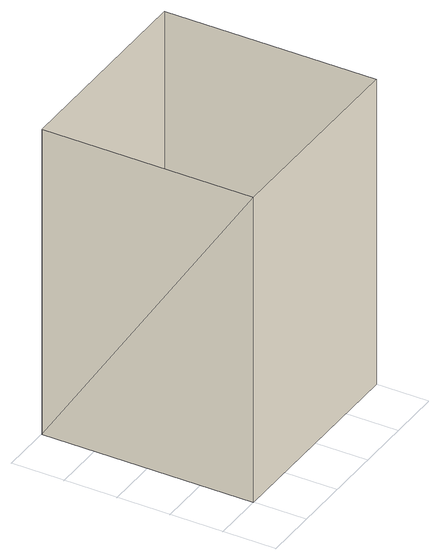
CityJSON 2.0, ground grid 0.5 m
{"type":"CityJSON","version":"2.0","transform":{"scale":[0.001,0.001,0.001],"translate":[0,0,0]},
"CityObjects":{
"building1":{"type":"Building","attributes":{"function":"1000"},"geometry":[{"type":"MultiSurface","lod":"2","boundaries":[[[0,1,2,3]],[[4,5,1,0]],[[6,7,5,4]],[[3,2,6]],[[2,7,6]],[[6,4,0,3]]],"semantics":{"surfaces":[{"type":"WallSurface"},{"type":"GroundSurface"}],"values":[0,0,0,0,0,1]}}]}
},
"vertices":[
[2000,0,0],[2000,0,3000],[0,0,3000],[0,0,0],[2000,2000,0],[2000,2000,3000],[0,2000,0],[0,2000,3000]
]}
